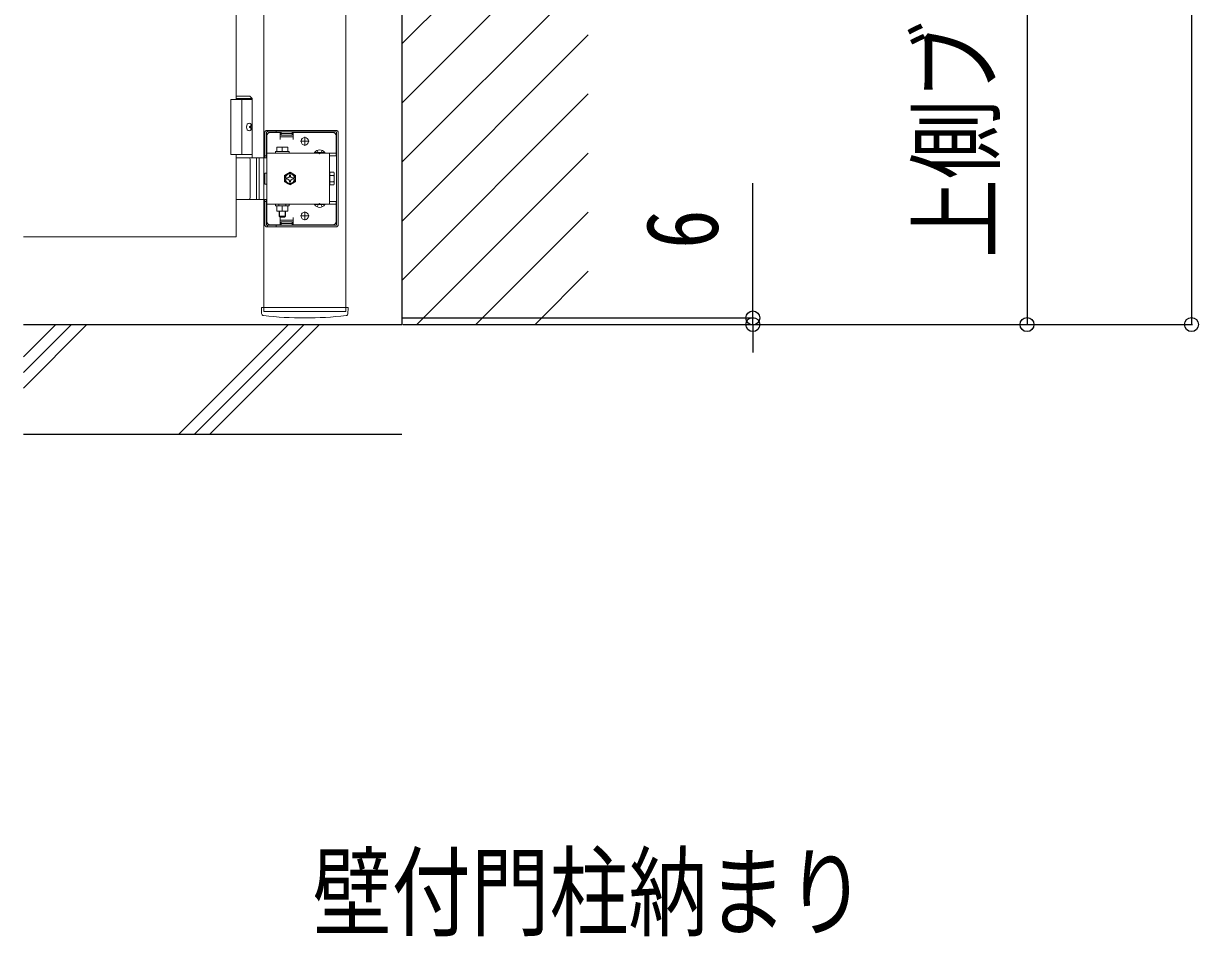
# Model space of a CAD drawing. Units: millimetres, scale not verified. Extents: x -6308 to 6308, y -4455 to 4455.
# Drawn here: x 1746 to 2817, y -26 to 806 of the extents above; entities that cross this region are included whole.
import ezdxf
from ezdxf.enums import TextEntityAlignment as Align

# ---------------------------------------------------------------- set-up
doc = ezdxf.new("R2010")
doc.units = ezdxf.units.MM
doc.header["$LTSCALE"] = 20
for name, color, linetype in [('0-2_USER1', 3, 'Continuous'), ('0-6_YKK_D', 6, 'Continuous'), ('0-8_YSS_K', 3, 'Continuous')]:
    doc.layers.add(name, color=color, linetype=linetype)
doc.layers.add('0-5_YKK_A1', color=4, linetype='Continuous', lineweight=18)
doc.styles.add('ＭＳ ゴシック', font='')
doc.styles.get('ＭＳ ゴシック').set_extended_font_data('MS Gothic')

msp = doc.modelspace()

# ---------------------------------------------------------------- linework, layer by layer
at = {"layer": '0-5_YKK_A1'}
for p, q in [((1964.53, 547), (1964.53, 1828)), ((2039.53, 547.09), (2039.53, 1828)), ((1939.53, 736.5), (1939.53, 1686.5)), ((1952.03, 739.5), (1939.53, 739.5)), ((1952.03, 739.5), (1954.03, 737.5)), ((1954.03, 737.5), (1939.53, 737.5)), ((1944.53, 736.5), (1944.53, 686.5)), ((1954.03, 683.5), (1954.03, 737.5)), ((1951.72, 711.92), (1952.31, 711.92)), ((1951.72, 711.08), (1952.31, 711.08)), ((1952.73, 713.6), (1953.33, 713.6)), ((1952.73, 709.4), (1953.33, 709.4)), ((2030.53, 708.5), (1967.53, 708.5)), ((1968.03, 707), (1968.03, 708.5)), ((1976.03, 707), (1976.03, 708.5)), ((1965.53, 683.5), (1965.53, 706.5)), ((1967.03, 683.5), (1967.03, 706.5)), ((2030.53, 707), (1967.53, 707)), ((1967.53, 625.5), (1967.53, 703.5)), ((1970.53, 706.5), (1979.53, 706.5)), ((1979.53, 700), (1979.53, 706.5)), ((1979.53, 705.5), (1991.53, 705.5)), ((1979.53, 702.5), (1991.53, 702.5)), ((1980.53, 704), (1980.53, 707)), ((1990.53, 704), (1980.53, 704)), ((1990.53, 704), (1990.53, 707)), ((1991.53, 700), (1991.53, 706.5)), ((1991.53, 706.5), (2027.53, 706.5)), ((2006.03, 698.5), (1998.03, 698.5)), ((1998.78, 698.25), (1998.78, 698.75)), ((2002.03, 694.5), (2002.03, 702.5)), ((2005.28, 698.25), (2005.28, 698.75)), ((2030.53, 703.5), (2030.53, 685.2)), ((2031.03, 622.5), (2031.03, 706.5)), ((2032.53, 622.5), (2032.53, 706.5)), ((1954.03, 686.5), (1934.53, 686.5)), ((2030.53, 687.7), (1967.53, 687.7)), ((1975.28, 689.3), (1987.78, 689.3)), ((1975.28, 687.7), (1975.28, 689.3)), ((1987.78, 687.7), (1975.28, 687.7)), ((1976.53, 693.3), (1986.53, 693.3)), ((1976.53, 689.3), (1976.53, 693.3)), ((1986.53, 689.3), (1976.53, 689.3)), ((1981.53, 689.3), (1981.53, 692.87)), ((1986.53, 693.3), (1986.53, 689.3)), ((1987.78, 689.3), (1987.78, 687.7)), ((2010.78, 688.21), (2020.28, 688.21)), ((2010.78, 688.21), (2010.78, 687.7)), ((2010.78, 687.7), (2020.28, 687.7)), ((2013.18, 690.2), (2014.38, 687.73)), ((2014.38, 687.73), (2015.53, 687.12)), ((2016.67, 687.73), (2015.53, 687.12)), ((2017.88, 690.2), (2016.67, 687.73)), ((2020.28, 688.21), (2020.28, 687.7)), ((2024.53, 685.2), (2024.53, 687.7)), ((1939.53, 683.5), (1964.53, 683.5)), ((1952.34, 647), (1952.34, 682)), ((1958.03, 683.5), (1958.03, 645.5)), ((1960.53, 683.5), (1960.53, 645.5)), ((1964.53, 683.5), (1967.53, 683.5)), ((1967.03, 685.2), (1965.53, 685.2)), ((2024.53, 685.2), (2030.53, 685.2)), ((2024.53, 685.2), (2024.53, 643.8)), ((1988.53, 670.27), (1983.53, 667.39)), ((1983.53, 667.39), (1983.53, 661.61)), ((1987.93, 667.65), (1987.93, 666.41)), ((1989.13, 667.65), (1987.93, 667.65)), ((1993.53, 667.39), (1988.53, 670.27)), ((1989.13, 666.41), (1989.13, 667.65)), ((1991.68, 665.1), (1990.44, 665.1)), ((1991.68, 663.9), (1991.68, 665.1)), ((1993.53, 661.61), (1993.53, 667.39)), ((2024.83, 668.4), (2024.53, 668.4)), ((2024.83, 670.27), (2028.38, 670.27)), ((2024.83, 658.73), (2024.83, 670.27)), ((2024.83, 660.6), (2024.83, 668.4)), ((2024.83, 667.39), (2028.38, 667.39)), ((2028.83, 669.5), (2028.38, 670.27)), ((2028.83, 669.5), (2028.83, 659.5)), ((1983.53, 661.61), (1988.53, 658.73)), ((1985.38, 663.9), (1986.62, 663.9)), ((1987.93, 662.59), (1987.93, 661.35)), ((1988.53, 658.73), (1993.53, 661.61)), ((1990.44, 663.9), (1991.68, 663.9)), ((2024.83, 660.6), (2024.53, 660.6)), ((2024.83, 661.61), (2028.38, 661.61)), ((2024.83, 658.73), (2028.38, 658.73)), ((2028.83, 659.5), (2028.38, 658.73)), ((1964.53, 645.5), (1939.53, 645.5)), ((1967.53, 645.5), (1964.53, 645.5)), ((1965.53, 622.5), (1965.53, 645.5)), ((1967.03, 643.8), (1965.53, 643.8)), ((1967.03, 622.5), (1967.03, 645.5)), ((2024.53, 643.8), (2024.53, 641.3)), ((2024.53, 643.8), (2030.53, 643.8)), ((2030.53, 643.8), (2030.53, 625.5)), ((2030.53, 641.3), (1967.53, 641.3)), ((1987.78, 641.3), (1975.28, 641.3)), ((1975.28, 641.3), (1975.28, 639.7)), ((1975.28, 639.7), (1987.78, 639.7)), ((1976.53, 639.7), (1976.53, 634.7)), ((1986.53, 639.7), (1976.53, 639.7)), ((1976.53, 634.7), (1986.53, 634.7)), ((1978.33, 641.3), (1978.33, 639.7)), ((1978.53, 634.7), (1978.53, 630.3)), ((1979.07, 634.7), (1979.07, 629.76)), ((1981.53, 639.7), (1981.53, 635.13)), ((1983.99, 634.7), (1983.99, 629.76)), ((1984.53, 634.7), (1984.53, 630.3)), ((1984.73, 641.3), (1984.73, 639.7)), ((1986.53, 634.7), (1986.53, 639.7)), ((1987.78, 639.7), (1987.78, 641.3)), ((2002.03, 634.5), (2002.03, 626.5)), ((2010.78, 641.3), (2020.28, 641.3)), ((2010.78, 640.79), (2010.78, 641.3)), ((2010.78, 640.79), (2020.28, 640.79)), ((2013.18, 638.8), (2014.38, 641.27)), ((2014.38, 641.27), (2015.53, 641.88)), ((2016.67, 641.27), (2015.53, 641.88)), ((2017.88, 638.8), (2016.67, 641.27)), ((2020.28, 640.79), (2020.28, 641.3)), ((2030.53, 622), (1967.53, 622)), ((1968.03, 620.5), (1968.03, 622)), ((1979.53, 622.5), (1970.53, 622.5)), ((1976.03, 620.5), (1976.03, 622)), ((1978.53, 630.3), (1984.53, 630.3)), ((1978.53, 630.3), (1979.53, 629.3)), ((1979.53, 629.3), (1983.53, 629.3)), ((1979.53, 629), (1979.53, 622.5)), ((1979.53, 626.5), (1991.53, 626.5)), ((1979.53, 623.5), (1991.53, 623.5)), ((1980.53, 625), (1980.53, 622)), ((1990.53, 625), (1980.53, 625)), ((1984.53, 630.3), (1983.53, 629.3)), ((1990.53, 625), (1990.53, 622)), ((1991.53, 629), (1991.53, 622.5)), ((2027.53, 622.5), (1991.53, 622.5)), ((2006.03, 630.5), (1998.03, 630.5)), ((1998.78, 630.75), (1998.78, 630.25)), ((2005.28, 630.75), (2005.28, 630.25)), ((2030.53, 620.5), (1967.53, 620.5)), ((1962.69, 541.6), (1962.43, 546.47)), ((2041.13, 547), (1962.93, 547)), ((2039.53, 543.5), (2039.53, 547)), ((2041.37, 541.6), (2041.63, 546.47))]:
    msp.add_line(p, q, dxfattribs=at)
for points in [[(1954.03, 736.5), (1934.53, 736.5), (1934.53, 686.5)], [(1952.31, 711.92), (1952.42, 711.94), (1952.53, 711.98), (1952.63, 712.06), (1952.72, 712.17), (1952.79, 712.29), (1952.83, 712.44), (1952.85, 712.6), (1952.85, 712.76)], [(1952.85, 710.24), (1952.85, 710.4), (1952.83, 710.56), (1952.79, 710.71), (1952.72, 710.83), (1952.63, 710.94), (1952.53, 711.02), (1952.42, 711.06), (1952.31, 711.08)], [(1953.44, 712.76), (1953.47, 712.6), (1953.51, 712.44), (1953.58, 712.29), (1953.66, 712.17), (1953.76, 712.06), (1953.82, 712.01)], [(1953.82, 710.99), (1953.76, 710.94), (1953.66, 710.83), (1953.58, 710.71), (1953.51, 710.56), (1953.47, 710.4), (1953.44, 710.24)], [(1745.53, 611.5), (1939.53, 611.5), (1939.53, 686.5)], [(1967.53, 659.4), (1965.53, 659.4), (1965.53, 669.6), (1967.53, 669.6)], [(1986.62, 665.1), (1985.38, 665.1), (1985.38, 663.9)], [(1987.93, 661.35), (1989.13, 661.35), (1989.13, 662.59)], [(2039.53, 543.5), (1964.53, 543.5), (1964.53, 547)]]:
    msp.add_lwpolyline(points, dxfattribs=at)
for centre, radius, start, end in [((1967.53, 706.5), 2, 90, 180), ((2030.53, 706.5), 2, 360, 90), ((1967.53, 706.5), 0.5, 90, 180), ((1970.53, 703.5), 3, 90, 180), ((2002.03, 698.75), 3.25, 360, 180), ((2002.03, 698.25), 3.25, 180, 360), ((2027.53, 703.5), 3, 360, 90), ((2030.53, 706.5), 0.5, 360, 90), ((1979.03, 685.87), 7.43, 70.34714, 109.65286), ((1984.03, 685.87), 7.43, 70.34714, 109.65286), ((2015.53, 684.93), 5.77, 34.65097, 145.34903), ((1950.84, 682), 1.5, 360, 90), ((1988.53, 664.5), 5, 76.88299, 190.15922), ((1988.53, 664.5), 5, 190.15922, 76.88299), ((1988.53, 664.5), 4.3, 83.27178, 183.77043), ((1988.53, 664.5), 4.3, 183.77043, 83.27178), ((1986.62, 666.41), 1.31, 270, 360), ((1990.44, 666.41), 1.31, 180, 270), ((2026.27, 668.83), 2.56, 325.61575, 34.38425), ((2019.28, 664.5), 9.55, 342.41205, 17.58795), ((1986.62, 662.59), 1.31, 360, 90), ((1990.44, 662.59), 1.31, 90, 180), ((2026.27, 660.17), 2.56, 325.61575, 34.38425), ((1950.84, 647), 1.5, 270, 360), ((1979.03, 642.13), 7.43, 250.34714, 289.65286), ((1984.03, 642.13), 7.43, 250.34714, 289.65286), ((2002.03, 630.75), 3.25, 360, 180), ((2015.53, 644.07), 5.77, 214.65097, 325.34903), ((1967.53, 622.5), 2, 180, 270), ((1967.53, 622.5), 0.5, 180, 270), ((1970.53, 625.5), 3, 180, 270), ((2002.03, 630.25), 3.25, 180, 360), ((2027.53, 625.5), 3, 270, 360), ((2030.53, 622.5), 0.5, 270, 360), ((2030.53, 622.5), 2, 270, 360), ((1962.93, 546.5), 0.5, 90, 183), ((2041.13, 546.5), 0.5, 357, 90), ((1964.68, 541.7), 2, 183, 263.25565), ((2002.03, 857.5), 320, 263.25565, 276.74435), ((2039.38, 541.7), 2, 276.74435, 357)]:
    msp.add_arc(centre, radius, start, end, dxfattribs=at)
msp.add_ellipse((1951.37, 711.5), major_axis=(0, -3.5), ratio=0.707107, dxfattribs=at)
for centre, start_param, end_param in [((1945.36, 711.5), 4.6657054, 4.7590726), ((1946.55, 711.5), 4.8528504, 4.9478932), ((1946.55, 711.5), 4.4768847, 4.5719276), ((1947.14, 711.5), 4.8528504, 4.9478932), ((1947.14, 711.5), 4.4768847, 4.5719276)]:
    msp.add_ellipse(centre, major_axis=(0, 9), ratio=0.707107, start_param=start_param, end_param=end_param, dxfattribs=at)
at = {"layer": '0-6_YKK_D'}
for p, q in [((2810.53, 1831.5), (2810.53, 531.5)), ((2660.53, 1766.5), (2660.53, 531.5)), ((2410.53, 537.5), (2410.53, 660.5)), ((2091.53, 537.5), (2411.53, 537.5)), ((2410.53, 531.5), (2410.53, 537.5)), ((2091.53, 531.5), (2811.53, 531.5)), ((2091.53, 531.5), (2661.53, 531.5)), ((2091.53, 531.5), (2411.53, 531.5)), ((2410.53, 531.5), (2410.53, 506))]:
    msp.add_line(p, q, dxfattribs=at)
for centre in [(2410.53, 537.5), (2410.53, 531.5), (2660.53, 531.5), (2810.53, 531.5)]:
    msp.add_circle(centre, 6.38, dxfattribs=at)
at = {"layer": '0-8_YSS_K'}
for p, q in [((2090.53, 787.2), (2260.53, 957.2)), ((2090.53, 934.04), (2090.53, 531.5)), ((2090.53, 733.32), (2260.53, 903.32)), ((2090.53, 679.43), (2260.53, 849.43)), ((2090.53, 625.55), (2260.53, 795.55)), ((2090.53, 571.67), (2260.53, 741.67)), ((2104.24, 531.5), (2260.53, 687.79)), ((2158.12, 531.5), (2260.53, 633.91)), ((2212, 531.5), (2260.53, 580.03)), ((1745.53, 531.5), (2090.53, 531.5)), ((1745.53, 501.97), (1775.06, 531.5)), ((1745.53, 487.83), (1789.2, 531.5)), ((1745.53, 473.69), (1803.34, 531.5)), ((1887.19, 431.5), (1987.19, 531.5)), ((1901.33, 431.5), (2001.33, 531.5)), ((1915.47, 431.5), (2015.47, 531.5)), ((1745.53, 431.5), (2090.53, 431.5))]:
    msp.add_line(p, q, dxfattribs=at)

# ---------------------------------------------------------------- texts
at = {"layer": '0-2_USER1', "style": 'ＭＳ ゴシック', "width": 0.8}
msp.add_text('壁付門柱納まり', height=65.98, dxfattribs=at).set_placement((2009.23, -38.5), align=Align.BOTTOM_LEFT)
at = {"layer": '0-6_YKK_D', "style": 'ＭＳ ゴシック', "width": 0.8}
for s, p in [('上側ブラケット中心：Ｈ+35', (2648.53, 592.2)), ('6', (2398.53, 600.5))]:
    msp.add_text(s, height=65.98, rotation=90, dxfattribs=at).set_placement(p, align=Align.BOTTOM_LEFT)

doc.saveas('drawing.dxf')
